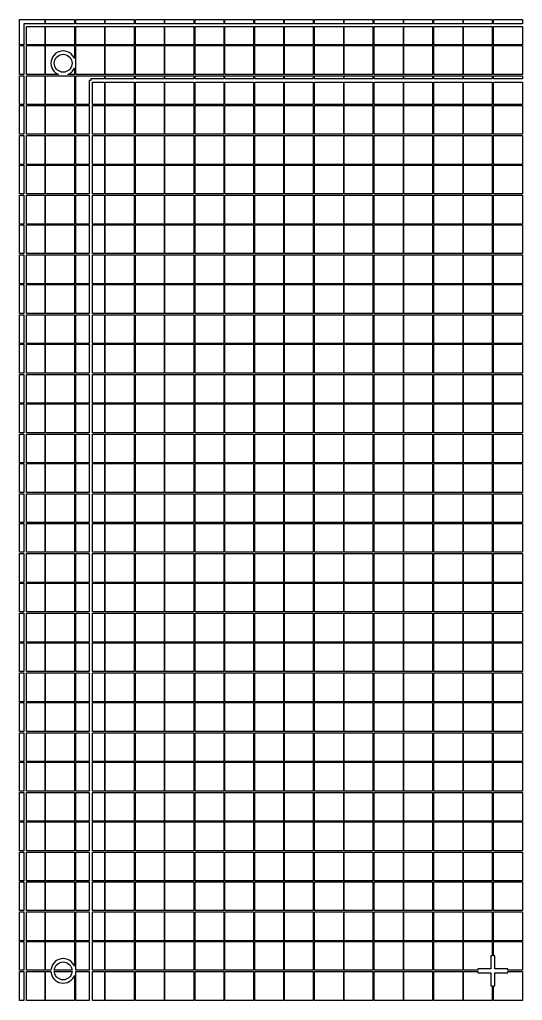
# Model space of a CAD drawing. Extents: x -105 to 170, y -332 to 185.
# Drawn here: x 0.7 to 84.9, y -164.9 to -0.7 of the extents above; entities that cross this region are included whole.
import ezdxf

# ---------------------------------------------------------------- set-up
doc = ezdxf.new("R2010")
doc.units = 0
doc.layers.get('0').update_dxf_attribs({"linetype": 'CONTINUOUS'})

msp = doc.modelspace()

# ---------------------------------------------------------------- linework, layer by layer
for points in [[(0.7, -0.7), (4.94, -0.7), (4.94, -1.39387), (1.39766, -1.39387), (1.39766, -4.94), (0.7, -4.94)], [(5.06, -1.39387), (5.06, -0.7), (9.89, -0.7), (9.89, -1.39387)], [(10.11, -1.39387), (10.11, -0.7), (14.94, -0.7), (14.94, -1.39387)], [(15.06, -1.39387), (15.06, -0.7), (19.89, -0.7), (19.89, -1.39387)], [(20.11, -1.39387), (20.11, -0.7), (24.94, -0.7), (24.94, -1.39387)], [(25.06, -1.39387), (25.06, -0.7), (29.89, -0.7), (29.89, -1.39387)], [(30.11, -1.39387), (30.11, -0.7), (34.94, -0.7), (34.94, -1.39387)], [(35.06, -1.39387), (35.06, -0.7), (39.89, -0.7), (39.89, -1.39387)], [(40.11, -1.39387), (40.11, -0.7), (44.94, -0.7), (44.94, -1.39387)], [(45.06, -1.39387), (45.06, -0.7), (49.89, -0.7), (49.89, -1.39387)], [(50.11, -1.39387), (50.11, -0.7), (54.94, -0.7), (54.94, -1.39387)], [(55.06, -1.39387), (55.06, -0.7), (59.89, -0.7), (59.89, -1.39387)], [(60.11, -1.39387), (60.11, -0.7), (64.94, -0.7), (64.94, -1.39387)], [(65.06, -1.39387), (65.06, -0.7), (69.89, -0.7), (69.89, -1.39387)], [(70.11, -1.39387), (70.11, -0.7), (74.94, -0.7), (74.94, -1.39387)], [(75.06, -1.39387), (75.06, -0.7), (79.89, -0.7), (79.89, -1.39387)], [(80.11, -1.39387), (80.11, -0.7), (84.94, -0.7), (84.94, -1.39387)], [(1.84766, -1.84387), (4.94, -1.84387), (4.94, -4.94), (1.84766, -4.94)], [(5.06, -1.84387), (9.89, -1.84387), (9.89, -4.94), (5.06, -4.94)], [(10.11, -1.84387), (14.94, -1.84387), (14.94, -4.94), (10.11, -4.94)], [(15.06, -1.84387), (19.89, -1.84387), (19.89, -4.94), (15.06, -4.94)], [(20.11, -1.84387), (24.94, -1.84387), (24.94, -4.94), (20.11, -4.94)], [(25.06, -1.84387), (29.89, -1.84387), (29.89, -4.94), (25.06, -4.94)], [(30.11, -1.84387), (34.94, -1.84387), (34.94, -4.94), (30.11, -4.94)], [(35.06, -1.84387), (39.89, -1.84387), (39.89, -4.94), (35.06, -4.94)], [(40.11, -1.84387), (44.94, -1.84387), (44.94, -4.94), (40.11, -4.94)], [(45.06, -1.84387), (49.89, -1.84387), (49.89, -4.94), (45.06, -4.94)], [(50.11, -1.84387), (54.94, -1.84387), (54.94, -4.94), (50.11, -4.94)], [(55.06, -1.84387), (59.89, -1.84387), (59.89, -4.94), (55.06, -4.94)], [(60.11, -1.84387), (64.94, -1.84387), (64.94, -4.94), (60.11, -4.94)], [(65.06, -1.84387), (69.89, -1.84387), (69.89, -4.94), (65.06, -4.94)], [(70.11, -1.84387), (74.94, -1.84387), (74.94, -4.94), (70.11, -4.94)], [(75.06, -1.84387), (79.89, -1.84387), (79.89, -4.94), (75.06, -4.94)], [(80.11, -1.84387), (84.94, -1.84387), (84.94, -4.94), (80.11, -4.94)], [(0.7, -5.06), (1.39766, -5.06), (1.39766, -9.89), (0.7, -9.89)], [(1.84766, -5.06), (4.94, -5.06), (4.94, -9.89), (1.84766, -9.89)], [(5.06, -5.06), (9.89, -5.06), (9.89, -7.22086), (9.77535, -6.975), (9.57039, -6.68229), (9.31771, -6.42961), (9.025, -6.22465), (8.70114, -6.07363), (8.35598, -5.98114), (8, -5.95), (7.64402, -5.98114), (7.29886, -6.07363), (6.975, -6.22465), (6.68229, -6.42961), (6.42961, -6.68229), (6.22465, -6.975), (6.07363, -7.29886), (5.98114, -7.64402), (5.95, -8), (5.98114, -8.35598), (6.07363, -8.70114), (6.22465, -9.025), (6.42961, -9.31771), (6.68229, -9.57039), (6.975, -9.77535), (7.22086, -9.89), (5.06, -9.89)], [(7.73953, -9.47721), (7.48697, -9.40954), (7.25, -9.29904), (7.03582, -9.14907), (6.85093, -8.96418), (6.70096, -8.75), (6.59046, -8.51303), (6.52279, -8.26047), (6.5, -8), (6.52279, -7.73953), (6.59046, -7.48697), (6.70096, -7.25), (6.85093, -7.03582), (7.03582, -6.85093), (7.25, -6.70096), (7.48697, -6.59046), (7.73953, -6.52279), (8, -6.5), (8.26047, -6.52279), (8.51303, -6.59046), (8.75, -6.70096), (8.96418, -6.85093), (9.14907, -7.03582), (9.29904, -7.25), (9.40954, -7.48697), (9.47721, -7.73953), (9.5, -8), (9.47721, -8.26047), (9.40954, -8.51303), (9.29904, -8.75), (9.14907, -8.96418), (8.96418, -9.14907), (8.75, -9.29904), (8.51303, -9.40954), (8.26047, -9.47721), (8, -9.5)], [(10.11, -5.06), (14.94, -5.06), (14.94, -9.89), (10.11, -9.89)], [(15.06, -5.06), (19.89, -5.06), (19.89, -9.89), (15.06, -9.89)], [(20.11, -5.06), (24.94, -5.06), (24.94, -9.89), (20.11, -9.89)], [(25.06, -5.06), (29.89, -5.06), (29.89, -9.89), (25.06, -9.89)], [(30.11, -5.06), (34.94, -5.06), (34.94, -9.89), (30.11, -9.89)], [(35.06, -5.06), (39.89, -5.06), (39.89, -9.89), (35.06, -9.89)], [(40.11, -5.06), (44.94, -5.06), (44.94, -9.89), (40.11, -9.89)], [(45.06, -5.06), (49.89, -5.06), (49.89, -9.89), (45.06, -9.89)], [(50.11, -5.06), (54.94, -5.06), (54.94, -9.89), (50.11, -9.89)], [(55.06, -5.06), (59.89, -5.06), (59.89, -9.89), (55.06, -9.89)], [(60.11, -5.06), (64.94, -5.06), (64.94, -9.89), (60.11, -9.89)], [(65.06, -5.06), (69.89, -5.06), (69.89, -9.89), (65.06, -9.89)], [(70.11, -5.06), (74.94, -5.06), (74.94, -9.89), (70.11, -9.89)], [(75.06, -5.06), (79.89, -5.06), (79.89, -9.89), (75.06, -9.89)], [(80.11, -5.06), (84.94, -5.06), (84.94, -9.89), (80.11, -9.89)], [(9.025, -9.77535), (9.31771, -9.57039), (9.57039, -9.31771), (9.77535, -9.025), (9.89, -8.77914), (9.89, -9.89), (8.77914, -9.89)], [(0.7, -10.11), (1.39766, -10.11), (1.39766, -14.94), (0.7, -14.94)], [(1.84766, -10.11), (4.94, -10.11), (4.94, -14.94), (1.84766, -14.94)], [(5.06, -10.11), (9.89, -10.11), (9.89, -14.94), (5.06, -14.94)], [(10.11, -10.11), (14.94, -10.11), (14.94, -10.62), (12.65, -10.62), (12.65, -10.895), (12.375, -10.895), (12.375, -14.94), (10.11, -14.94)], [(12.925, -11.17), (14.94, -11.17), (14.94, -14.94), (12.925, -14.94)], [(15.06, -10.62), (15.06, -10.11), (19.89, -10.11), (19.89, -10.62)], [(15.06, -11.17), (19.89, -11.17), (19.89, -14.94), (15.06, -14.94)], [(20.11, -10.62), (20.11, -10.11), (24.94, -10.11), (24.94, -10.62)], [(20.11, -11.17), (24.94, -11.17), (24.94, -14.94), (20.11, -14.94)], [(25.06, -10.62), (25.06, -10.11), (29.89, -10.11), (29.89, -10.62)], [(25.06, -11.17), (29.89, -11.17), (29.89, -14.94), (25.06, -14.94)], [(30.11, -10.62), (30.11, -10.11), (34.94, -10.11), (34.94, -10.62)], [(30.11, -11.17), (34.94, -11.17), (34.94, -14.94), (30.11, -14.94)], [(35.06, -10.62), (35.06, -10.11), (39.89, -10.11), (39.89, -10.62)], [(35.06, -11.17), (39.89, -11.17), (39.89, -14.94), (35.06, -14.94)], [(40.11, -10.62), (40.11, -10.11), (44.94, -10.11), (44.94, -10.62)], [(40.11, -11.17), (44.94, -11.17), (44.94, -14.94), (40.11, -14.94)], [(45.06, -10.62), (45.06, -10.11), (49.89, -10.11), (49.89, -10.62)], [(45.06, -11.17), (49.89, -11.17), (49.89, -14.94), (45.06, -14.94)], [(50.11, -10.62), (50.11, -10.11), (54.94, -10.11), (54.94, -10.62)], [(50.11, -11.17), (54.94, -11.17), (54.94, -14.94), (50.11, -14.94)], [(55.06, -10.62), (55.06, -10.11), (59.89, -10.11), (59.89, -10.62)], [(55.06, -11.17), (59.89, -11.17), (59.89, -14.94), (55.06, -14.94)], [(60.11, -10.62), (60.11, -10.11), (64.94, -10.11), (64.94, -10.62)], [(60.11, -11.17), (64.94, -11.17), (64.94, -14.94), (60.11, -14.94)], [(65.06, -10.62), (65.06, -10.11), (69.89, -10.11), (69.89, -10.62)], [(65.06, -11.17), (69.89, -11.17), (69.89, -14.94), (65.06, -14.94)], [(70.11, -10.62), (70.11, -10.11), (74.94, -10.11), (74.94, -10.62)], [(70.11, -11.17), (74.94, -11.17), (74.94, -14.94), (70.11, -14.94)], [(75.06, -10.62), (75.06, -10.11), (79.89, -10.11), (79.89, -10.62)], [(75.06, -11.17), (79.89, -11.17), (79.89, -14.94), (75.06, -14.94)], [(80.11, -10.62), (80.11, -10.11), (84.94, -10.11), (84.94, -10.62)], [(80.11, -11.17), (84.94, -11.17), (84.94, -14.94), (80.11, -14.94)], [(0.7, -15.06), (1.39766, -15.06), (1.39766, -19.89), (0.7, -19.89)], [(1.84766, -15.06), (4.94, -15.06), (4.94, -19.89), (1.84766, -19.89)], [(5.06, -15.06), (9.89, -15.06), (9.89, -19.89), (5.06, -19.89)], [(10.11, -15.06), (12.375, -15.06), (12.375, -19.89), (10.11, -19.89)], [(12.925, -15.06), (14.94, -15.06), (14.94, -19.89), (12.925, -19.89)], [(15.06, -15.06), (19.89, -15.06), (19.89, -19.89), (15.06, -19.89)], [(20.11, -15.06), (24.94, -15.06), (24.94, -19.89), (20.11, -19.89)], [(25.06, -15.06), (29.89, -15.06), (29.89, -19.89), (25.06, -19.89)], [(30.11, -15.06), (34.94, -15.06), (34.94, -19.89), (30.11, -19.89)], [(35.06, -15.06), (39.89, -15.06), (39.89, -19.89), (35.06, -19.89)], [(40.11, -15.06), (44.94, -15.06), (44.94, -19.89), (40.11, -19.89)], [(45.06, -15.06), (49.89, -15.06), (49.89, -19.89), (45.06, -19.89)], [(50.11, -15.06), (54.94, -15.06), (54.94, -19.89), (50.11, -19.89)], [(55.06, -15.06), (59.89, -15.06), (59.89, -19.89), (55.06, -19.89)], [(60.11, -15.06), (64.94, -15.06), (64.94, -19.89), (60.11, -19.89)], [(65.06, -15.06), (69.89, -15.06), (69.89, -19.89), (65.06, -19.89)], [(70.11, -15.06), (74.94, -15.06), (74.94, -19.89), (70.11, -19.89)], [(75.06, -15.06), (79.89, -15.06), (79.89, -19.89), (75.06, -19.89)], [(80.11, -15.06), (84.94, -15.06), (84.94, -19.89), (80.11, -19.89)], [(0.7, -20.11), (1.39766, -20.11), (1.39766, -24.94), (0.7, -24.94)], [(1.84766, -20.11), (4.94, -20.11), (4.94, -24.94), (1.84766, -24.94)], [(5.06, -20.11), (9.89, -20.11), (9.89, -24.94), (5.06, -24.94)], [(10.11, -20.11), (12.375, -20.11), (12.375, -24.94), (10.11, -24.94)], [(12.925, -20.11), (14.94, -20.11), (14.94, -24.94), (12.925, -24.94)], [(15.06, -20.11), (19.89, -20.11), (19.89, -24.94), (15.06, -24.94)], [(20.11, -20.11), (24.94, -20.11), (24.94, -24.94), (20.11, -24.94)], [(25.06, -20.11), (29.89, -20.11), (29.89, -24.94), (25.06, -24.94)], [(30.11, -20.11), (34.94, -20.11), (34.94, -24.94), (30.11, -24.94)], [(35.06, -20.11), (39.89, -20.11), (39.89, -24.94), (35.06, -24.94)], [(40.11, -20.11), (44.94, -20.11), (44.94, -24.94), (40.11, -24.94)], [(45.06, -20.11), (49.89, -20.11), (49.89, -24.94), (45.06, -24.94)], [(50.11, -20.11), (54.94, -20.11), (54.94, -24.94), (50.11, -24.94)], [(55.06, -20.11), (59.89, -20.11), (59.89, -24.94), (55.06, -24.94)], [(60.11, -20.11), (64.94, -20.11), (64.94, -24.94), (60.11, -24.94)], [(65.06, -20.11), (69.89, -20.11), (69.89, -24.94), (65.06, -24.94)], [(70.11, -20.11), (74.94, -20.11), (74.94, -24.94), (70.11, -24.94)], [(75.06, -20.11), (79.89, -20.11), (79.89, -24.94), (75.06, -24.94)], [(80.11, -20.11), (84.94, -20.11), (84.94, -24.94), (80.11, -24.94)], [(0.7, -25.06), (1.39766, -25.06), (1.39766, -29.89), (0.7, -29.89)], [(1.84766, -25.06), (4.94, -25.06), (4.94, -29.89), (1.84766, -29.89)], [(5.06, -25.06), (9.89, -25.06), (9.89, -29.89), (5.06, -29.89)], [(10.11, -25.06), (12.375, -25.06), (12.375, -29.89), (10.11, -29.89)], [(12.925, -25.06), (14.94, -25.06), (14.94, -29.89), (12.925, -29.89)], [(15.06, -25.06), (19.89, -25.06), (19.89, -29.89), (15.06, -29.89)], [(20.11, -25.06), (24.94, -25.06), (24.94, -29.89), (20.11, -29.89)], [(25.06, -25.06), (29.89, -25.06), (29.89, -29.89), (25.06, -29.89)], [(30.11, -25.06), (34.94, -25.06), (34.94, -29.89), (30.11, -29.89)], [(35.06, -25.06), (39.89, -25.06), (39.89, -29.89), (35.06, -29.89)], [(40.11, -25.06), (44.94, -25.06), (44.94, -29.89), (40.11, -29.89)], [(45.06, -25.06), (49.89, -25.06), (49.89, -29.89), (45.06, -29.89)], [(50.11, -25.06), (54.94, -25.06), (54.94, -29.89), (50.11, -29.89)], [(55.06, -25.06), (59.89, -25.06), (59.89, -29.89), (55.06, -29.89)], [(60.11, -25.06), (64.94, -25.06), (64.94, -29.89), (60.11, -29.89)], [(65.06, -25.06), (69.89, -25.06), (69.89, -29.89), (65.06, -29.89)], [(70.11, -25.06), (74.94, -25.06), (74.94, -29.89), (70.11, -29.89)], [(75.06, -25.06), (79.89, -25.06), (79.89, -29.89), (75.06, -29.89)], [(80.11, -25.06), (84.94, -25.06), (84.94, -29.89), (80.11, -29.89)], [(0.7, -30.11), (1.39766, -30.11), (1.39766, -34.94), (0.7, -34.94)], [(1.84766, -30.11), (4.94, -30.11), (4.94, -34.94), (1.84766, -34.94)], [(5.06, -30.11), (9.89, -30.11), (9.89, -34.94), (5.06, -34.94)], [(10.11, -30.11), (12.375, -30.11), (12.375, -34.94), (10.11, -34.94)], [(12.925, -30.11), (14.94, -30.11), (14.94, -34.94), (12.925, -34.94)], [(15.06, -30.11), (19.89, -30.11), (19.89, -34.94), (15.06, -34.94)], [(20.11, -30.11), (24.94, -30.11), (24.94, -34.94), (20.11, -34.94)], [(25.06, -30.11), (29.89, -30.11), (29.89, -34.94), (25.06, -34.94)], [(30.11, -30.11), (34.94, -30.11), (34.94, -34.94), (30.11, -34.94)], [(35.06, -30.11), (39.89, -30.11), (39.89, -34.94), (35.06, -34.94)], [(40.11, -30.11), (44.94, -30.11), (44.94, -34.94), (40.11, -34.94)], [(45.06, -30.11), (49.89, -30.11), (49.89, -34.94), (45.06, -34.94)], [(50.11, -30.11), (54.94, -30.11), (54.94, -34.94), (50.11, -34.94)], [(55.06, -30.11), (59.89, -30.11), (59.89, -34.94), (55.06, -34.94)], [(60.11, -30.11), (64.94, -30.11), (64.94, -34.94), (60.11, -34.94)], [(65.06, -30.11), (69.89, -30.11), (69.89, -34.94), (65.06, -34.94)], [(70.11, -30.11), (74.94, -30.11), (74.94, -34.94), (70.11, -34.94)], [(75.06, -30.11), (79.89, -30.11), (79.89, -34.94), (75.06, -34.94)], [(80.11, -30.11), (84.94, -30.11), (84.94, -34.94), (80.11, -34.94)], [(0.7, -35.06), (1.39766, -35.06), (1.39766, -39.89), (0.7, -39.89)], [(1.84766, -35.06), (4.94, -35.06), (4.94, -39.89), (1.84766, -39.89)], [(5.06, -35.06), (9.89, -35.06), (9.89, -39.89), (5.06, -39.89)], [(10.11, -35.06), (12.375, -35.06), (12.375, -39.89), (10.11, -39.89)], [(12.925, -35.06), (14.94, -35.06), (14.94, -39.89), (12.925, -39.89)], [(15.06, -35.06), (19.89, -35.06), (19.89, -39.89), (15.06, -39.89)], [(20.11, -35.06), (24.94, -35.06), (24.94, -39.89), (20.11, -39.89)], [(25.06, -35.06), (29.89, -35.06), (29.89, -39.89), (25.06, -39.89)], [(30.11, -35.06), (34.94, -35.06), (34.94, -39.89), (30.11, -39.89)], [(35.06, -35.06), (39.89, -35.06), (39.89, -39.89), (35.06, -39.89)], [(40.11, -35.06), (44.94, -35.06), (44.94, -39.89), (40.11, -39.89)], [(45.06, -35.06), (49.89, -35.06), (49.89, -39.89), (45.06, -39.89)], [(50.11, -35.06), (54.94, -35.06), (54.94, -39.89), (50.11, -39.89)], [(55.06, -35.06), (59.89, -35.06), (59.89, -39.89), (55.06, -39.89)], [(60.11, -35.06), (64.94, -35.06), (64.94, -39.89), (60.11, -39.89)], [(65.06, -35.06), (69.89, -35.06), (69.89, -39.89), (65.06, -39.89)], [(70.11, -35.06), (74.94, -35.06), (74.94, -39.89), (70.11, -39.89)], [(75.06, -35.06), (79.89, -35.06), (79.89, -39.89), (75.06, -39.89)], [(80.11, -35.06), (84.94, -35.06), (84.94, -39.89), (80.11, -39.89)], [(0.7, -40.11), (1.39766, -40.11), (1.39766, -44.94), (0.7, -44.94)], [(1.84766, -40.11), (4.94, -40.11), (4.94, -44.94), (1.84766, -44.94)], [(5.06, -40.11), (9.89, -40.11), (9.89, -44.94), (5.06, -44.94)], [(10.11, -40.11), (12.375, -40.11), (12.375, -44.94), (10.11, -44.94)], [(12.925, -40.11), (14.94, -40.11), (14.94, -44.94), (12.925, -44.94)], [(15.06, -40.11), (19.89, -40.11), (19.89, -44.94), (15.06, -44.94)], [(20.11, -40.11), (24.94, -40.11), (24.94, -44.94), (20.11, -44.94)], [(25.06, -40.11), (29.89, -40.11), (29.89, -44.94), (25.06, -44.94)], [(30.11, -40.11), (34.94, -40.11), (34.94, -44.94), (30.11, -44.94)], [(35.06, -40.11), (39.89, -40.11), (39.89, -44.94), (35.06, -44.94)], [(40.11, -40.11), (44.94, -40.11), (44.94, -44.94), (40.11, -44.94)], [(45.06, -40.11), (49.89, -40.11), (49.89, -44.94), (45.06, -44.94)], [(50.11, -40.11), (54.94, -40.11), (54.94, -44.94), (50.11, -44.94)], [(55.06, -40.11), (59.89, -40.11), (59.89, -44.94), (55.06, -44.94)], [(60.11, -40.11), (64.94, -40.11), (64.94, -44.94), (60.11, -44.94)], [(65.06, -40.11), (69.89, -40.11), (69.89, -44.94), (65.06, -44.94)], [(70.11, -40.11), (74.94, -40.11), (74.94, -44.94), (70.11, -44.94)], [(75.06, -40.11), (79.89, -40.11), (79.89, -44.94), (75.06, -44.94)], [(80.11, -40.11), (84.94, -40.11), (84.94, -44.94), (80.11, -44.94)], [(0.7, -45.06), (1.39766, -45.06), (1.39766, -49.89), (0.7, -49.89)], [(1.84766, -45.06), (4.94, -45.06), (4.94, -49.89), (1.84766, -49.89)], [(5.06, -45.06), (9.89, -45.06), (9.89, -49.89), (5.06, -49.89)], [(10.11, -45.06), (12.375, -45.06), (12.375, -49.89), (10.11, -49.89)], [(12.925, -45.06), (14.94, -45.06), (14.94, -49.89), (12.925, -49.89)], [(15.06, -45.06), (19.89, -45.06), (19.89, -49.89), (15.06, -49.89)], [(20.11, -45.06), (24.94, -45.06), (24.94, -49.89), (20.11, -49.89)], [(25.06, -45.06), (29.89, -45.06), (29.89, -49.89), (25.06, -49.89)], [(30.11, -45.06), (34.94, -45.06), (34.94, -49.89), (30.11, -49.89)], [(35.06, -45.06), (39.89, -45.06), (39.89, -49.89), (35.06, -49.89)], [(40.11, -45.06), (44.94, -45.06), (44.94, -49.89), (40.11, -49.89)], [(45.06, -45.06), (49.89, -45.06), (49.89, -49.89), (45.06, -49.89)], [(50.11, -45.06), (54.94, -45.06), (54.94, -49.89), (50.11, -49.89)], [(55.06, -45.06), (59.89, -45.06), (59.89, -49.89), (55.06, -49.89)], [(60.11, -45.06), (64.94, -45.06), (64.94, -49.89), (60.11, -49.89)], [(65.06, -45.06), (69.89, -45.06), (69.89, -49.89), (65.06, -49.89)], [(70.11, -45.06), (74.94, -45.06), (74.94, -49.89), (70.11, -49.89)], [(75.06, -45.06), (79.89, -45.06), (79.89, -49.89), (75.06, -49.89)], [(80.11, -45.06), (84.94, -45.06), (84.94, -49.89), (80.11, -49.89)], [(0.7, -50.11), (1.39766, -50.11), (1.39766, -54.94), (0.7, -54.94)], [(1.84766, -50.11), (4.94, -50.11), (4.94, -54.94), (1.84766, -54.94)], [(5.06, -50.11), (9.89, -50.11), (9.89, -54.94), (5.06, -54.94)], [(10.11, -50.11), (12.375, -50.11), (12.375, -54.94), (10.11, -54.94)], [(12.925, -50.11), (14.94, -50.11), (14.94, -54.94), (12.925, -54.94)], [(15.06, -50.11), (19.89, -50.11), (19.89, -54.94), (15.06, -54.94)], [(20.11, -50.11), (24.94, -50.11), (24.94, -54.94), (20.11, -54.94)], [(25.06, -50.11), (29.89, -50.11), (29.89, -54.94), (25.06, -54.94)], [(30.11, -50.11), (34.94, -50.11), (34.94, -54.94), (30.11, -54.94)], [(35.06, -50.11), (39.89, -50.11), (39.89, -54.94), (35.06, -54.94)], [(40.11, -50.11), (44.94, -50.11), (44.94, -54.94), (40.11, -54.94)], [(45.06, -50.11), (49.89, -50.11), (49.89, -54.94), (45.06, -54.94)], [(50.11, -50.11), (54.94, -50.11), (54.94, -54.94), (50.11, -54.94)], [(55.06, -50.11), (59.89, -50.11), (59.89, -54.94), (55.06, -54.94)], [(60.11, -50.11), (64.94, -50.11), (64.94, -54.94), (60.11, -54.94)], [(65.06, -50.11), (69.89, -50.11), (69.89, -54.94), (65.06, -54.94)], [(70.11, -50.11), (74.94, -50.11), (74.94, -54.94), (70.11, -54.94)], [(75.06, -50.11), (79.89, -50.11), (79.89, -54.94), (75.06, -54.94)], [(80.11, -50.11), (84.94, -50.11), (84.94, -54.94), (80.11, -54.94)], [(0.7, -55.06), (1.39766, -55.06), (1.39766, -59.89), (0.7, -59.89)], [(1.84766, -55.06), (4.94, -55.06), (4.94, -59.89), (1.84766, -59.89)], [(5.06, -55.06), (9.89, -55.06), (9.89, -59.89), (5.06, -59.89)], [(10.11, -55.06), (12.375, -55.06), (12.375, -59.89), (10.11, -59.89)], [(12.925, -55.06), (14.94, -55.06), (14.94, -59.89), (12.925, -59.89)], [(15.06, -55.06), (19.89, -55.06), (19.89, -59.89), (15.06, -59.89)], [(20.11, -55.06), (24.94, -55.06), (24.94, -59.89), (20.11, -59.89)], [(25.06, -55.06), (29.89, -55.06), (29.89, -59.89), (25.06, -59.89)], [(30.11, -55.06), (34.94, -55.06), (34.94, -59.89), (30.11, -59.89)], [(35.06, -55.06), (39.89, -55.06), (39.89, -59.89), (35.06, -59.89)], [(40.11, -55.06), (44.94, -55.06), (44.94, -59.89), (40.11, -59.89)], [(45.06, -55.06), (49.89, -55.06), (49.89, -59.89), (45.06, -59.89)], [(50.11, -55.06), (54.94, -55.06), (54.94, -59.89), (50.11, -59.89)], [(55.06, -55.06), (59.89, -55.06), (59.89, -59.89), (55.06, -59.89)], [(60.11, -55.06), (64.94, -55.06), (64.94, -59.89), (60.11, -59.89)], [(65.06, -55.06), (69.89, -55.06), (69.89, -59.89), (65.06, -59.89)], [(70.11, -55.06), (74.94, -55.06), (74.94, -59.89), (70.11, -59.89)], [(75.06, -55.06), (79.89, -55.06), (79.89, -59.89), (75.06, -59.89)], [(80.11, -55.06), (84.94, -55.06), (84.94, -59.89), (80.11, -59.89)], [(0.7, -60.11), (1.39766, -60.11), (1.39766, -64.94), (0.7, -64.94)], [(1.84766, -60.11), (4.94, -60.11), (4.94, -64.94), (1.84766, -64.94)], [(5.06, -60.11), (9.89, -60.11), (9.89, -64.94), (5.06, -64.94)], [(10.11, -60.11), (12.375, -60.11), (12.375, -64.94), (10.11, -64.94)], [(12.925, -60.11), (14.94, -60.11), (14.94, -64.94), (12.925, -64.94)], [(15.06, -60.11), (19.89, -60.11), (19.89, -64.94), (15.06, -64.94)], [(20.11, -60.11), (24.94, -60.11), (24.94, -64.94), (20.11, -64.94)], [(25.06, -60.11), (29.89, -60.11), (29.89, -64.94), (25.06, -64.94)], [(30.11, -60.11), (34.94, -60.11), (34.94, -64.94), (30.11, -64.94)], [(35.06, -60.11), (39.89, -60.11), (39.89, -64.94), (35.06, -64.94)], [(40.11, -60.11), (44.94, -60.11), (44.94, -64.94), (40.11, -64.94)], [(45.06, -60.11), (49.89, -60.11), (49.89, -64.94), (45.06, -64.94)], [(50.11, -60.11), (54.94, -60.11), (54.94, -64.94), (50.11, -64.94)], [(55.06, -60.11), (59.89, -60.11), (59.89, -64.94), (55.06, -64.94)], [(60.11, -60.11), (64.94, -60.11), (64.94, -64.94), (60.11, -64.94)], [(65.06, -60.11), (69.89, -60.11), (69.89, -64.94), (65.06, -64.94)], [(70.11, -60.11), (74.94, -60.11), (74.94, -64.94), (70.11, -64.94)], [(75.06, -60.11), (79.89, -60.11), (79.89, -64.94), (75.06, -64.94)], [(80.11, -60.11), (84.94, -60.11), (84.94, -64.94), (80.11, -64.94)], [(0.7, -65.06), (1.39766, -65.06), (1.39766, -69.89), (0.7, -69.89)], [(1.84766, -65.06), (4.94, -65.06), (4.94, -69.89), (1.84766, -69.89)], [(5.06, -65.06), (9.89, -65.06), (9.89, -69.89), (5.06, -69.89)], [(10.11, -65.06), (12.375, -65.06), (12.375, -69.89), (10.11, -69.89)], [(12.925, -65.06), (14.94, -65.06), (14.94, -69.89), (12.925, -69.89)], [(15.06, -65.06), (19.89, -65.06), (19.89, -69.89), (15.06, -69.89)], [(20.11, -65.06), (24.94, -65.06), (24.94, -69.89), (20.11, -69.89)], [(25.06, -65.06), (29.89, -65.06), (29.89, -69.89), (25.06, -69.89)], [(30.11, -65.06), (34.94, -65.06), (34.94, -69.89), (30.11, -69.89)], [(35.06, -65.06), (39.89, -65.06), (39.89, -69.89), (35.06, -69.89)], [(40.11, -65.06), (44.94, -65.06), (44.94, -69.89), (40.11, -69.89)], [(45.06, -65.06), (49.89, -65.06), (49.89, -69.89), (45.06, -69.89)], [(50.11, -65.06), (54.94, -65.06), (54.94, -69.89), (50.11, -69.89)], [(55.06, -65.06), (59.89, -65.06), (59.89, -69.89), (55.06, -69.89)], [(60.11, -65.06), (64.94, -65.06), (64.94, -69.89), (60.11, -69.89)], [(65.06, -65.06), (69.89, -65.06), (69.89, -69.89), (65.06, -69.89)], [(70.11, -65.06), (74.94, -65.06), (74.94, -69.89), (70.11, -69.89)], [(75.06, -65.06), (79.89, -65.06), (79.89, -69.89), (75.06, -69.89)], [(80.11, -65.06), (84.94, -65.06), (84.94, -69.89), (80.11, -69.89)], [(0.7, -70.11), (1.39766, -70.11), (1.39766, -74.94), (0.7, -74.94)], [(1.84766, -70.11), (4.94, -70.11), (4.94, -74.94), (1.84766, -74.94)], [(5.06, -70.11), (9.89, -70.11), (9.89, -74.94), (5.06, -74.94)], [(10.11, -70.11), (12.375, -70.11), (12.375, -74.94), (10.11, -74.94)], [(12.925, -70.11), (14.94, -70.11), (14.94, -74.94), (12.925, -74.94)], [(15.06, -70.11), (19.89, -70.11), (19.89, -74.94), (15.06, -74.94)], [(20.11, -70.11), (24.94, -70.11), (24.94, -74.94), (20.11, -74.94)], [(25.06, -70.11), (29.89, -70.11), (29.89, -74.94), (25.06, -74.94)], [(30.11, -70.11), (34.94, -70.11), (34.94, -74.94), (30.11, -74.94)], [(35.06, -70.11), (39.89, -70.11), (39.89, -74.94), (35.06, -74.94)], [(40.11, -70.11), (44.94, -70.11), (44.94, -74.94), (40.11, -74.94)], [(45.06, -70.11), (49.89, -70.11), (49.89, -74.94), (45.06, -74.94)], [(50.11, -70.11), (54.94, -70.11), (54.94, -74.94), (50.11, -74.94)], [(55.06, -70.11), (59.89, -70.11), (59.89, -74.94), (55.06, -74.94)], [(60.11, -70.11), (64.94, -70.11), (64.94, -74.94), (60.11, -74.94)], [(65.06, -70.11), (69.89, -70.11), (69.89, -74.94), (65.06, -74.94)], [(70.11, -70.11), (74.94, -70.11), (74.94, -74.94), (70.11, -74.94)], [(75.06, -70.11), (79.89, -70.11), (79.89, -74.94), (75.06, -74.94)], [(80.11, -70.11), (84.94, -70.11), (84.94, -74.94), (80.11, -74.94)], [(0.7, -75.06), (1.39766, -75.06), (1.39766, -79.89), (0.7, -79.89)], [(1.84766, -75.06), (4.94, -75.06), (4.94, -79.89), (1.84766, -79.89)], [(5.06, -75.06), (9.89, -75.06), (9.89, -79.89), (5.06, -79.89)], [(10.11, -75.06), (12.375, -75.06), (12.375, -79.89), (10.11, -79.89)], [(12.925, -75.06), (14.94, -75.06), (14.94, -79.89), (12.925, -79.89)], [(15.06, -75.06), (19.89, -75.06), (19.89, -79.89), (15.06, -79.89)], [(20.11, -75.06), (24.94, -75.06), (24.94, -79.89), (20.11, -79.89)], [(25.06, -75.06), (29.89, -75.06), (29.89, -79.89), (25.06, -79.89)], [(30.11, -75.06), (34.94, -75.06), (34.94, -79.89), (30.11, -79.89)], [(35.06, -75.06), (39.89, -75.06), (39.89, -79.89), (35.06, -79.89)], [(40.11, -75.06), (44.94, -75.06), (44.94, -79.89), (40.11, -79.89)], [(45.06, -75.06), (49.89, -75.06), (49.89, -79.89), (45.06, -79.89)], [(50.11, -75.06), (54.94, -75.06), (54.94, -79.89), (50.11, -79.89)], [(55.06, -75.06), (59.89, -75.06), (59.89, -79.89), (55.06, -79.89)], [(60.11, -75.06), (64.94, -75.06), (64.94, -79.89), (60.11, -79.89)], [(65.06, -75.06), (69.89, -75.06), (69.89, -79.89), (65.06, -79.89)], [(70.11, -75.06), (74.94, -75.06), (74.94, -79.89), (70.11, -79.89)], [(75.06, -75.06), (79.89, -75.06), (79.89, -79.89), (75.06, -79.89)], [(80.11, -75.06), (84.94, -75.06), (84.94, -79.89), (80.11, -79.89)], [(0.7, -80.11), (1.39766, -80.11), (1.39766, -84.94), (0.7, -84.94)], [(1.84766, -80.11), (4.94, -80.11), (4.94, -84.94), (1.84766, -84.94)], [(5.06, -80.11), (9.89, -80.11), (9.89, -84.94), (5.06, -84.94)], [(10.11, -80.11), (12.375, -80.11), (12.375, -84.94), (10.11, -84.94)], [(12.925, -80.11), (14.94, -80.11), (14.94, -84.94), (12.925, -84.94)], [(15.06, -80.11), (19.89, -80.11), (19.89, -84.94), (15.06, -84.94)], [(20.11, -80.11), (24.94, -80.11), (24.94, -84.94), (20.11, -84.94)], [(25.06, -80.11), (29.89, -80.11), (29.89, -84.94), (25.06, -84.94)], [(30.11, -80.11), (34.94, -80.11), (34.94, -84.94), (30.11, -84.94)], [(35.06, -80.11), (39.89, -80.11), (39.89, -84.94), (35.06, -84.94)], [(40.11, -80.11), (44.94, -80.11), (44.94, -84.94), (40.11, -84.94)], [(45.06, -80.11), (49.89, -80.11), (49.89, -84.94), (45.06, -84.94)], [(50.11, -80.11), (54.94, -80.11), (54.94, -84.94), (50.11, -84.94)], [(55.06, -80.11), (59.89, -80.11), (59.89, -84.94), (55.06, -84.94)], [(60.11, -80.11), (64.94, -80.11), (64.94, -84.94), (60.11, -84.94)], [(65.06, -80.11), (69.89, -80.11), (69.89, -84.94), (65.06, -84.94)], [(70.11, -80.11), (74.94, -80.11), (74.94, -84.94), (70.11, -84.94)], [(75.06, -80.11), (79.89, -80.11), (79.89, -84.94), (75.06, -84.94)], [(80.11, -80.11), (84.94, -80.11), (84.94, -84.94), (80.11, -84.94)], [(0.7, -85.06), (1.39766, -85.06), (1.39766, -89.89), (0.7, -89.89)], [(1.84766, -85.06), (4.94, -85.06), (4.94, -89.89), (1.84766, -89.89)], [(5.06, -85.06), (9.89, -85.06), (9.89, -89.89), (5.06, -89.89)], [(10.11, -85.06), (12.375, -85.06), (12.375, -89.89), (10.11, -89.89)], [(12.925, -85.06), (14.94, -85.06), (14.94, -89.89), (12.925, -89.89)], [(15.06, -85.06), (19.89, -85.06), (19.89, -89.89), (15.06, -89.89)], [(20.11, -85.06), (24.94, -85.06), (24.94, -89.89), (20.11, -89.89)], [(25.06, -85.06), (29.89, -85.06), (29.89, -89.89), (25.06, -89.89)], [(30.11, -85.06), (34.94, -85.06), (34.94, -89.89), (30.11, -89.89)], [(35.06, -85.06), (39.89, -85.06), (39.89, -89.89), (35.06, -89.89)], [(40.11, -85.06), (44.94, -85.06), (44.94, -89.89), (40.11, -89.89)], [(45.06, -85.06), (49.89, -85.06), (49.89, -89.89), (45.06, -89.89)], [(50.11, -85.06), (54.94, -85.06), (54.94, -89.89), (50.11, -89.89)], [(55.06, -85.06), (59.89, -85.06), (59.89, -89.89), (55.06, -89.89)], [(60.11, -85.06), (64.94, -85.06), (64.94, -89.89), (60.11, -89.89)], [(65.06, -85.06), (69.89, -85.06), (69.89, -89.89), (65.06, -89.89)], [(70.11, -85.06), (74.94, -85.06), (74.94, -89.89), (70.11, -89.89)], [(75.06, -85.06), (79.89, -85.06), (79.89, -89.89), (75.06, -89.89)], [(80.11, -85.06), (84.94, -85.06), (84.94, -89.89), (80.11, -89.89)], [(0.7, -90.11), (1.39766, -90.11), (1.39766, -94.94), (0.7, -94.94)], [(1.84766, -90.11), (4.94, -90.11), (4.94, -94.94), (1.84766, -94.94)], [(5.06, -90.11), (9.89, -90.11), (9.89, -94.94), (5.06, -94.94)], [(10.11, -90.11), (12.375, -90.11), (12.375, -94.94), (10.11, -94.94)], [(12.925, -90.11), (14.94, -90.11), (14.94, -94.94), (12.925, -94.94)], [(15.06, -90.11), (19.89, -90.11), (19.89, -94.94), (15.06, -94.94)], [(20.11, -90.11), (24.94, -90.11), (24.94, -94.94), (20.11, -94.94)], [(25.06, -90.11), (29.89, -90.11), (29.89, -94.94), (25.06, -94.94)], [(30.11, -90.11), (34.94, -90.11), (34.94, -94.94), (30.11, -94.94)], [(35.06, -90.11), (39.89, -90.11), (39.89, -94.94), (35.06, -94.94)], [(40.11, -90.11), (44.94, -90.11), (44.94, -94.94), (40.11, -94.94)], [(45.06, -90.11), (49.89, -90.11), (49.89, -94.94), (45.06, -94.94)], [(50.11, -90.11), (54.94, -90.11), (54.94, -94.94), (50.11, -94.94)], [(55.06, -90.11), (59.89, -90.11), (59.89, -94.94), (55.06, -94.94)], [(60.11, -90.11), (64.94, -90.11), (64.94, -94.94), (60.11, -94.94)], [(65.06, -90.11), (69.89, -90.11), (69.89, -94.94), (65.06, -94.94)], [(70.11, -90.11), (74.94, -90.11), (74.94, -94.94), (70.11, -94.94)], [(75.06, -90.11), (79.89, -90.11), (79.89, -94.94), (75.06, -94.94)], [(80.11, -90.11), (84.94, -90.11), (84.94, -94.94), (80.11, -94.94)], [(0.7, -95.06), (1.39766, -95.06), (1.39766, -99.89), (0.7, -99.89)], [(1.84766, -95.06), (4.94, -95.06), (4.94, -99.89), (1.84766, -99.89)], [(5.06, -95.06), (9.89, -95.06), (9.89, -99.89), (5.06, -99.89)], [(10.11, -95.06), (12.375, -95.06), (12.375, -99.89), (10.11, -99.89)], [(12.925, -95.06), (14.94, -95.06), (14.94, -99.89), (12.925, -99.89)], [(15.06, -95.06), (19.89, -95.06), (19.89, -99.89), (15.06, -99.89)], [(20.11, -95.06), (24.94, -95.06), (24.94, -99.89), (20.11, -99.89)], [(25.06, -95.06), (29.89, -95.06), (29.89, -99.89), (25.06, -99.89)], [(30.11, -95.06), (34.94, -95.06), (34.94, -99.89), (30.11, -99.89)], [(35.06, -95.06), (39.89, -95.06), (39.89, -99.89), (35.06, -99.89)], [(40.11, -95.06), (44.94, -95.06), (44.94, -99.89), (40.11, -99.89)], [(45.06, -95.06), (49.89, -95.06), (49.89, -99.89), (45.06, -99.89)], [(50.11, -95.06), (54.94, -95.06), (54.94, -99.89), (50.11, -99.89)], [(55.06, -95.06), (59.89, -95.06), (59.89, -99.89), (55.06, -99.89)], [(60.11, -95.06), (64.94, -95.06), (64.94, -99.89), (60.11, -99.89)], [(65.06, -95.06), (69.89, -95.06), (69.89, -99.89), (65.06, -99.89)], [(70.11, -95.06), (74.94, -95.06), (74.94, -99.89), (70.11, -99.89)], [(75.06, -95.06), (79.89, -95.06), (79.89, -99.89), (75.06, -99.89)], [(80.11, -95.06), (84.94, -95.06), (84.94, -99.89), (80.11, -99.89)], [(0.7, -100.11), (1.39766, -100.11), (1.39766, -104.94), (0.7, -104.94)], [(1.84766, -100.11), (4.94, -100.11), (4.94, -104.94), (1.84766, -104.94)], [(5.06, -100.11), (9.89, -100.11), (9.89, -104.94), (5.06, -104.94)], [(10.11, -100.11), (12.375, -100.11), (12.375, -104.94), (10.11, -104.94)], [(12.925, -100.11), (14.94, -100.11), (14.94, -104.94), (12.925, -104.94)], [(15.06, -100.11), (19.89, -100.11), (19.89, -104.94), (15.06, -104.94)], [(20.11, -100.11), (24.94, -100.11), (24.94, -104.94), (20.11, -104.94)], [(25.06, -100.11), (29.89, -100.11), (29.89, -104.94), (25.06, -104.94)], [(30.11, -100.11), (34.94, -100.11), (34.94, -104.94), (30.11, -104.94)], [(35.06, -100.11), (39.89, -100.11), (39.89, -104.94), (35.06, -104.94)], [(40.11, -100.11), (44.94, -100.11), (44.94, -104.94), (40.11, -104.94)], [(45.06, -100.11), (49.89, -100.11), (49.89, -104.94), (45.06, -104.94)], [(50.11, -100.11), (54.94, -100.11), (54.94, -104.94), (50.11, -104.94)], [(55.06, -100.11), (59.89, -100.11), (59.89, -104.94), (55.06, -104.94)], [(60.11, -100.11), (64.94, -100.11), (64.94, -104.94), (60.11, -104.94)], [(65.06, -100.11), (69.89, -100.11), (69.89, -104.94), (65.06, -104.94)], [(70.11, -100.11), (74.94, -100.11), (74.94, -104.94), (70.11, -104.94)], [(75.06, -100.11), (79.89, -100.11), (79.89, -104.94), (75.06, -104.94)], [(80.11, -100.11), (84.94, -100.11), (84.94, -104.94), (80.11, -104.94)], [(0.7, -105.06), (1.39766, -105.06), (1.39766, -109.89), (0.7, -109.89)], [(1.84766, -105.06), (4.94, -105.06), (4.94, -109.89), (1.84766, -109.89)], [(5.06, -105.06), (9.89, -105.06), (9.89, -109.89), (5.06, -109.89)], [(10.11, -105.06), (12.375, -105.06), (12.375, -109.89), (10.11, -109.89)], [(12.925, -105.06), (14.94, -105.06), (14.94, -109.89), (12.925, -109.89)], [(15.06, -105.06), (19.89, -105.06), (19.89, -109.89), (15.06, -109.89)], [(20.11, -105.06), (24.94, -105.06), (24.94, -109.89), (20.11, -109.89)], [(25.06, -105.06), (29.89, -105.06), (29.89, -109.89), (25.06, -109.89)], [(30.11, -105.06), (34.94, -105.06), (34.94, -109.89), (30.11, -109.89)], [(35.06, -105.06), (39.89, -105.06), (39.89, -109.89), (35.06, -109.89)], [(40.11, -105.06), (44.94, -105.06), (44.94, -109.89), (40.11, -109.89)], [(45.06, -105.06), (49.89, -105.06), (49.89, -109.89), (45.06, -109.89)], [(50.11, -105.06), (54.94, -105.06), (54.94, -109.89), (50.11, -109.89)], [(55.06, -105.06), (59.89, -105.06), (59.89, -109.89), (55.06, -109.89)], [(60.11, -105.06), (64.94, -105.06), (64.94, -109.89), (60.11, -109.89)], [(65.06, -105.06), (69.89, -105.06), (69.89, -109.89), (65.06, -109.89)], [(70.11, -105.06), (74.94, -105.06), (74.94, -109.89), (70.11, -109.89)], [(75.06, -105.06), (79.89, -105.06), (79.89, -109.89), (75.06, -109.89)], [(80.11, -105.06), (84.94, -105.06), (84.94, -109.89), (80.11, -109.89)], [(0.7, -110.11), (1.39766, -110.11), (1.39766, -114.94), (0.7, -114.94)], [(1.84766, -110.11), (4.94, -110.11), (4.94, -114.94), (1.84766, -114.94)], [(5.06, -110.11), (9.89, -110.11), (9.89, -114.94), (5.06, -114.94)], [(10.11, -110.11), (12.375, -110.11), (12.375, -114.94), (10.11, -114.94)], [(12.925, -110.11), (14.94, -110.11), (14.94, -114.94), (12.925, -114.94)], [(15.06, -110.11), (19.89, -110.11), (19.89, -114.94), (15.06, -114.94)], [(20.11, -110.11), (24.94, -110.11), (24.94, -114.94), (20.11, -114.94)], [(25.06, -110.11), (29.89, -110.11), (29.89, -114.94), (25.06, -114.94)], [(30.11, -110.11), (34.94, -110.11), (34.94, -114.94), (30.11, -114.94)], [(35.06, -110.11), (39.89, -110.11), (39.89, -114.94), (35.06, -114.94)], [(40.11, -110.11), (44.94, -110.11), (44.94, -114.94), (40.11, -114.94)], [(45.06, -110.11), (49.89, -110.11), (49.89, -114.94), (45.06, -114.94)], [(50.11, -110.11), (54.94, -110.11), (54.94, -114.94), (50.11, -114.94)], [(55.06, -110.11), (59.89, -110.11), (59.89, -114.94), (55.06, -114.94)], [(60.11, -110.11), (64.94, -110.11), (64.94, -114.94), (60.11, -114.94)], [(65.06, -110.11), (69.89, -110.11), (69.89, -114.94), (65.06, -114.94)], [(70.11, -110.11), (74.94, -110.11), (74.94, -114.94), (70.11, -114.94)], [(75.06, -110.11), (79.89, -110.11), (79.89, -114.94), (75.06, -114.94)], [(80.11, -110.11), (84.94, -110.11), (84.94, -114.94), (80.11, -114.94)], [(0.7, -115.06), (1.39766, -115.06), (1.39766, -119.89), (0.7, -119.89)], [(1.84766, -115.06), (4.94, -115.06), (4.94, -119.89), (1.84766, -119.89)], [(5.06, -115.06), (9.89, -115.06), (9.89, -119.89), (5.06, -119.89)], [(10.11, -115.06), (12.375, -115.06), (12.375, -119.89), (10.11, -119.89)], [(12.925, -115.06), (14.94, -115.06), (14.94, -119.89), (12.925, -119.89)], [(15.06, -115.06), (19.89, -115.06), (19.89, -119.89), (15.06, -119.89)], [(20.11, -115.06), (24.94, -115.06), (24.94, -119.89), (20.11, -119.89)], [(25.06, -115.06), (29.89, -115.06), (29.89, -119.89), (25.06, -119.89)], [(30.11, -115.06), (34.94, -115.06), (34.94, -119.89), (30.11, -119.89)], [(35.06, -115.06), (39.89, -115.06), (39.89, -119.89), (35.06, -119.89)], [(40.11, -115.06), (44.94, -115.06), (44.94, -119.89), (40.11, -119.89)], [(45.06, -115.06), (49.89, -115.06), (49.89, -119.89), (45.06, -119.89)], [(50.11, -115.06), (54.94, -115.06), (54.94, -119.89), (50.11, -119.89)], [(55.06, -115.06), (59.89, -115.06), (59.89, -119.89), (55.06, -119.89)], [(60.11, -115.06), (64.94, -115.06), (64.94, -119.89), (60.11, -119.89)], [(65.06, -115.06), (69.89, -115.06), (69.89, -119.89), (65.06, -119.89)], [(70.11, -115.06), (74.94, -115.06), (74.94, -119.89), (70.11, -119.89)], [(75.06, -115.06), (79.89, -115.06), (79.89, -119.89), (75.06, -119.89)], [(80.11, -115.06), (84.94, -115.06), (84.94, -119.89), (80.11, -119.89)], [(0.7, -120.11), (1.39766, -120.11), (1.39766, -124.94), (0.7, -124.94)], [(1.84766, -120.11), (4.94, -120.11), (4.94, -124.94), (1.84766, -124.94)], [(5.06, -120.11), (9.89, -120.11), (9.89, -124.94), (5.06, -124.94)], [(10.11, -120.11), (12.375, -120.11), (12.375, -124.94), (10.11, -124.94)], [(12.925, -120.11), (14.94, -120.11), (14.94, -124.94), (12.925, -124.94)], [(15.06, -120.11), (19.89, -120.11), (19.89, -124.94), (15.06, -124.94)], [(20.11, -120.11), (24.94, -120.11), (24.94, -124.94), (20.11, -124.94)], [(25.06, -120.11), (29.89, -120.11), (29.89, -124.94), (25.06, -124.94)], [(30.11, -120.11), (34.94, -120.11), (34.94, -124.94), (30.11, -124.94)], [(35.06, -120.11), (39.89, -120.11), (39.89, -124.94), (35.06, -124.94)], [(40.11, -120.11), (44.94, -120.11), (44.94, -124.94), (40.11, -124.94)], [(45.06, -120.11), (49.89, -120.11), (49.89, -124.94), (45.06, -124.94)], [(50.11, -120.11), (54.94, -120.11), (54.94, -124.94), (50.11, -124.94)], [(55.06, -120.11), (59.89, -120.11), (59.89, -124.94), (55.06, -124.94)], [(60.11, -120.11), (64.94, -120.11), (64.94, -124.94), (60.11, -124.94)], [(65.06, -120.11), (69.89, -120.11), (69.89, -124.94), (65.06, -124.94)], [(70.11, -120.11), (74.94, -120.11), (74.94, -124.94), (70.11, -124.94)], [(75.06, -120.11), (79.89, -120.11), (79.89, -124.94), (75.06, -124.94)], [(80.11, -120.11), (84.94, -120.11), (84.94, -124.94), (80.11, -124.94)], [(0.7, -125.06), (1.39766, -125.06), (1.39766, -129.89), (0.7, -129.89)], [(1.84766, -125.06), (4.94, -125.06), (4.94, -129.89), (1.84766, -129.89)], [(5.06, -125.06), (9.89, -125.06), (9.89, -129.89), (5.06, -129.89)], [(10.11, -125.06), (12.375, -125.06), (12.375, -129.89), (10.11, -129.89)], [(12.925, -125.06), (14.94, -125.06), (14.94, -129.89), (12.925, -129.89)], [(15.06, -125.06), (19.89, -125.06), (19.89, -129.89), (15.06, -129.89)], [(20.11, -125.06), (24.94, -125.06), (24.94, -129.89), (20.11, -129.89)], [(25.06, -125.06), (29.89, -125.06), (29.89, -129.89), (25.06, -129.89)], [(30.11, -125.06), (34.94, -125.06), (34.94, -129.89), (30.11, -129.89)], [(35.06, -125.06), (39.89, -125.06), (39.89, -129.89), (35.06, -129.89)], [(40.11, -125.06), (44.94, -125.06), (44.94, -129.89), (40.11, -129.89)], [(45.06, -125.06), (49.89, -125.06), (49.89, -129.89), (45.06, -129.89)], [(50.11, -125.06), (54.94, -125.06), (54.94, -129.89), (50.11, -129.89)], [(55.06, -125.06), (59.89, -125.06), (59.89, -129.89), (55.06, -129.89)], [(60.11, -125.06), (64.94, -125.06), (64.94, -129.89), (60.11, -129.89)], [(65.06, -125.06), (69.89, -125.06), (69.89, -129.89), (65.06, -129.89)], [(70.11, -125.06), (74.94, -125.06), (74.94, -129.89), (70.11, -129.89)], [(75.06, -125.06), (79.89, -125.06), (79.89, -129.89), (75.06, -129.89)], [(80.11, -125.06), (84.94, -125.06), (84.94, -129.89), (80.11, -129.89)], [(0.7, -130.11), (1.39766, -130.11), (1.39766, -134.94), (0.7, -134.94)], [(1.84766, -130.11), (4.94, -130.11), (4.94, -134.94), (1.84766, -134.94)], [(5.06, -130.11), (9.89, -130.11), (9.89, -134.94), (5.06, -134.94)], [(10.11, -130.11), (12.375, -130.11), (12.375, -134.94), (10.11, -134.94)], [(12.925, -130.11), (14.94, -130.11), (14.94, -134.94), (12.925, -134.94)], [(15.06, -130.11), (19.89, -130.11), (19.89, -134.94), (15.06, -134.94)], [(20.11, -130.11), (24.94, -130.11), (24.94, -134.94), (20.11, -134.94)], [(25.06, -130.11), (29.89, -130.11), (29.89, -134.94), (25.06, -134.94)], [(30.11, -130.11), (34.94, -130.11), (34.94, -134.94), (30.11, -134.94)], [(35.06, -130.11), (39.89, -130.11), (39.89, -134.94), (35.06, -134.94)], [(40.11, -130.11), (44.94, -130.11), (44.94, -134.94), (40.11, -134.94)], [(45.06, -130.11), (49.89, -130.11), (49.89, -134.94), (45.06, -134.94)], [(50.11, -130.11), (54.94, -130.11), (54.94, -134.94), (50.11, -134.94)], [(55.06, -130.11), (59.89, -130.11), (59.89, -134.94), (55.06, -134.94)], [(60.11, -130.11), (64.94, -130.11), (64.94, -134.94), (60.11, -134.94)], [(65.06, -130.11), (69.89, -130.11), (69.89, -134.94), (65.06, -134.94)], [(70.11, -130.11), (74.94, -130.11), (74.94, -134.94), (70.11, -134.94)], [(75.06, -130.11), (79.89, -130.11), (79.89, -134.94), (75.06, -134.94)], [(80.11, -130.11), (84.94, -130.11), (84.94, -134.94), (80.11, -134.94)], [(0.7, -135.06), (1.39766, -135.06), (1.39766, -139.89), (0.7, -139.89)], [(1.84766, -135.06), (4.94, -135.06), (4.94, -139.89), (1.84766, -139.89)], [(5.06, -135.06), (9.89, -135.06), (9.89, -139.89), (5.06, -139.89)], [(10.11, -135.06), (12.375, -135.06), (12.375, -139.89), (10.11, -139.89)], [(12.925, -135.06), (14.94, -135.06), (14.94, -139.89), (12.925, -139.89)], [(15.06, -135.06), (19.89, -135.06), (19.89, -139.89), (15.06, -139.89)], [(20.11, -135.06), (24.94, -135.06), (24.94, -139.89), (20.11, -139.89)], [(25.06, -135.06), (29.89, -135.06), (29.89, -139.89), (25.06, -139.89)], [(30.11, -135.06), (34.94, -135.06), (34.94, -139.89), (30.11, -139.89)], [(35.06, -135.06), (39.89, -135.06), (39.89, -139.89), (35.06, -139.89)], [(40.11, -135.06), (44.94, -135.06), (44.94, -139.89), (40.11, -139.89)], [(45.06, -135.06), (49.89, -135.06), (49.89, -139.89), (45.06, -139.89)], [(50.11, -135.06), (54.94, -135.06), (54.94, -139.89), (50.11, -139.89)], [(55.06, -135.06), (59.89, -135.06), (59.89, -139.89), (55.06, -139.89)], [(60.11, -135.06), (64.94, -135.06), (64.94, -139.89), (60.11, -139.89)], [(65.06, -135.06), (69.89, -135.06), (69.89, -139.89), (65.06, -139.89)], [(70.11, -135.06), (74.94, -135.06), (74.94, -139.89), (70.11, -139.89)], [(75.06, -135.06), (79.89, -135.06), (79.89, -139.89), (75.06, -139.89)], [(80.11, -135.06), (84.94, -135.06), (84.94, -139.89), (80.11, -139.89)], [(0.7, -140.11), (1.39766, -140.11), (1.39766, -144.94), (0.7, -144.94)], [(1.84766, -140.11), (4.94, -140.11), (4.94, -144.94), (1.84766, -144.94)], [(5.06, -140.11), (9.89, -140.11), (9.89, -144.94), (5.06, -144.94)], [(10.11, -140.11), (12.375, -140.11), (12.375, -144.94), (10.11, -144.94)], [(12.925, -140.11), (14.94, -140.11), (14.94, -144.94), (12.925, -144.94)], [(15.06, -140.11), (19.89, -140.11), (19.89, -144.94), (15.06, -144.94)], [(20.11, -140.11), (24.94, -140.11), (24.94, -144.94), (20.11, -144.94)], [(25.06, -140.11), (29.89, -140.11), (29.89, -144.94), (25.06, -144.94)], [(30.11, -140.11), (34.94, -140.11), (34.94, -144.94), (30.11, -144.94)], [(35.06, -140.11), (39.89, -140.11), (39.89, -144.94), (35.06, -144.94)], [(40.11, -140.11), (44.94, -140.11), (44.94, -144.94), (40.11, -144.94)], [(45.06, -140.11), (49.89, -140.11), (49.89, -144.94), (45.06, -144.94)], [(50.11, -140.11), (54.94, -140.11), (54.94, -144.94), (50.11, -144.94)], [(55.06, -140.11), (59.89, -140.11), (59.89, -144.94), (55.06, -144.94)], [(60.11, -140.11), (64.94, -140.11), (64.94, -144.94), (60.11, -144.94)], [(65.06, -140.11), (69.89, -140.11), (69.89, -144.94), (65.06, -144.94)], [(70.11, -140.11), (74.94, -140.11), (74.94, -144.94), (70.11, -144.94)], [(75.06, -140.11), (79.89, -140.11), (79.89, -144.94), (75.06, -144.94)], [(80.11, -140.11), (84.94, -140.11), (84.94, -144.94), (80.11, -144.94)], [(0.7, -145.06), (1.39766, -145.06), (1.39766, -149.89), (0.7, -149.89)], [(1.84766, -145.06), (4.94, -145.06), (4.94, -149.89), (1.84766, -149.89)], [(5.06, -145.06), (9.89, -145.06), (9.89, -149.89), (5.06, -149.89)], [(10.11, -145.06), (12.375, -145.06), (12.375, -149.89), (10.11, -149.89)], [(12.925, -145.06), (14.94, -145.06), (14.94, -149.89), (12.925, -149.89)], [(15.06, -145.06), (19.89, -145.06), (19.89, -149.89), (15.06, -149.89)], [(20.11, -145.06), (24.94, -145.06), (24.94, -149.89), (20.11, -149.89)], [(25.06, -145.06), (29.89, -145.06), (29.89, -149.89), (25.06, -149.89)], [(30.11, -145.06), (34.94, -145.06), (34.94, -149.89), (30.11, -149.89)], [(35.06, -145.06), (39.89, -145.06), (39.89, -149.89), (35.06, -149.89)], [(40.11, -145.06), (44.94, -145.06), (44.94, -149.89), (40.11, -149.89)], [(45.06, -145.06), (49.89, -145.06), (49.89, -149.89), (45.06, -149.89)], [(50.11, -145.06), (54.94, -145.06), (54.94, -149.89), (50.11, -149.89)], [(55.06, -145.06), (59.89, -145.06), (59.89, -149.89), (55.06, -149.89)], [(60.11, -145.06), (64.94, -145.06), (64.94, -149.89), (60.11, -149.89)], [(65.06, -145.06), (69.89, -145.06), (69.89, -149.89), (65.06, -149.89)], [(70.11, -145.06), (74.94, -145.06), (74.94, -149.89), (70.11, -149.89)], [(75.06, -145.06), (79.89, -145.06), (79.89, -149.89), (75.06, -149.89)], [(80.11, -145.06), (84.94, -145.06), (84.94, -149.89), (80.11, -149.89)], [(0.7, -150.11), (1.39766, -150.11), (1.39766, -154.94), (0.7, -154.94)], [(1.84766, -150.11), (4.94, -150.11), (4.94, -154.94), (1.84766, -154.94)], [(5.06, -150.11), (9.89, -150.11), (9.89, -154.94), (5.06, -154.94)], [(10.11, -150.11), (12.375, -150.11), (12.375, -154.94), (10.11, -154.94)], [(12.925, -150.11), (14.94, -150.11), (14.94, -154.94), (12.925, -154.94)], [(15.06, -150.11), (19.89, -150.11), (19.89, -154.94), (15.06, -154.94)], [(20.11, -150.11), (24.94, -150.11), (24.94, -154.94), (20.11, -154.94)], [(25.06, -150.11), (29.89, -150.11), (29.89, -154.94), (25.06, -154.94)], [(30.11, -150.11), (34.94, -150.11), (34.94, -154.94), (30.11, -154.94)], [(35.06, -150.11), (39.89, -150.11), (39.89, -154.94), (35.06, -154.94)], [(40.11, -150.11), (44.94, -150.11), (44.94, -154.94), (40.11, -154.94)], [(45.06, -150.11), (49.89, -150.11), (49.89, -154.94), (45.06, -154.94)], [(50.11, -150.11), (54.94, -150.11), (54.94, -154.94), (50.11, -154.94)], [(55.06, -150.11), (59.89, -150.11), (59.89, -154.94), (55.06, -154.94)], [(60.11, -150.11), (64.94, -150.11), (64.94, -154.94), (60.11, -154.94)], [(65.06, -150.11), (69.89, -150.11), (69.89, -154.94), (65.06, -154.94)], [(70.11, -150.11), (74.94, -150.11), (74.94, -154.94), (70.11, -154.94)], [(75.06, -150.11), (79.89, -150.11), (79.89, -154.94), (75.06, -154.94)], [(80.11, -150.11), (84.94, -150.11), (84.94, -154.94), (80.11, -154.94)], [(0.7, -155.06), (1.39766, -155.06), (1.39766, -159.89), (0.7, -159.89)], [(1.84766, -155.06), (4.94, -155.06), (4.94, -159.89), (1.84766, -159.89)], [(5.06, -155.06), (9.89, -155.06), (9.89, -159.221), (9.77535, -158.975), (9.57039, -158.682), (9.31771, -158.43), (9.025, -158.225), (8.70114, -158.074), (8.35598, -157.981), (8, -157.95), (7.64402, -157.981), (7.29886, -158.074), (6.975, -158.225), (6.68229, -158.43), (6.42961, -158.682), (6.22465, -158.975), (6.07363, -159.299), (5.98114, -159.644), (5.95962, -159.89), (5.06, -159.89)], [(10.11, -155.06), (12.375, -155.06), (12.375, -159.89), (10.11, -159.89)], [(12.925, -155.06), (14.94, -155.06), (14.94, -159.89), (12.925, -159.89)], [(15.06, -155.06), (19.89, -155.06), (19.89, -159.89), (15.06, -159.89)], [(20.11, -155.06), (24.94, -155.06), (24.94, -159.89), (20.11, -159.89)], [(25.06, -155.06), (29.89, -155.06), (29.89, -159.89), (25.06, -159.89)], [(30.11, -155.06), (34.94, -155.06), (34.94, -159.89), (30.11, -159.89)], [(35.06, -155.06), (39.89, -155.06), (39.89, -159.89), (35.06, -159.89)], [(40.11, -155.06), (44.94, -155.06), (44.94, -159.89), (40.11, -159.89)], [(45.06, -155.06), (49.89, -155.06), (49.89, -159.89), (45.06, -159.89)], [(50.11, -155.06), (54.94, -155.06), (54.94, -159.89), (50.11, -159.89)], [(55.06, -155.06), (59.89, -155.06), (59.89, -159.89), (55.06, -159.89)], [(60.11, -155.06), (64.94, -155.06), (64.94, -159.89), (60.11, -159.89)], [(65.06, -155.06), (69.89, -155.06), (69.89, -159.89), (65.06, -159.89)], [(70.11, -155.06), (74.94, -155.06), (74.94, -159.89), (70.11, -159.89)], [(75.06, -155.06), (79.89, -155.06), (79.89, -157.5), (79.65, -157.5), (79.65, -159.65), (77.5, -159.65), (77.5, -159.89), (75.06, -159.89)], [(82.5, -159.65), (80.35, -159.65), (80.35, -157.5), (80.11, -157.5), (80.11, -155.06), (84.94, -155.06), (84.94, -159.89), (82.5, -159.89)], [(6.52279, -159.74), (6.59046, -159.487), (6.70096, -159.25), (6.85093, -159.036), (7.03582, -158.851), (7.25, -158.701), (7.48697, -158.59), (7.73953, -158.523), (8, -158.5), (8.26047, -158.523), (8.51303, -158.59), (8.75, -158.701), (8.96418, -158.851), (9.14907, -159.036), (9.29904, -159.25), (9.40954, -159.487), (9.47721, -159.74), (9.49038, -159.89), (6.50962, -159.89)], [(0.7, -160.11), (1.39766, -160.11), (1.39766, -164.94), (0.7, -164.94)], [(1.84766, -160.11), (4.94, -160.11), (4.94, -164.94), (1.84766, -164.94)], [(5.06, -160.11), (5.95962, -160.11), (5.98114, -160.356), (6.07363, -160.701), (6.22465, -161.025), (6.42961, -161.318), (6.68229, -161.57), (6.975, -161.775), (7.29886, -161.926), (7.64402, -162.019), (8, -162.05), (8.35598, -162.019), (8.70114, -161.926), (9.025, -161.775), (9.31771, -161.57), (9.57039, -161.318), (9.77535, -161.025), (9.89, -160.779), (9.89, -164.94), (5.06, -164.94)], [(7.73953, -161.477), (7.48697, -161.41), (7.25, -161.299), (7.03582, -161.149), (6.85093, -160.964), (6.70096, -160.75), (6.59046, -160.513), (6.52279, -160.26), (6.50962, -160.11), (9.49038, -160.11), (9.47721, -160.26), (9.40954, -160.513), (9.29904, -160.75), (9.14907, -160.964), (8.96418, -161.149), (8.75, -161.299), (8.51303, -161.41), (8.26047, -161.477), (8, -161.5)], [(10.11, -160.11), (12.375, -160.11), (12.375, -164.94), (10.11, -164.94)], [(12.925, -160.11), (14.94, -160.11), (14.94, -164.94), (12.925, -164.94)], [(15.06, -160.11), (19.89, -160.11), (19.89, -164.94), (15.06, -164.94)], [(20.11, -160.11), (24.94, -160.11), (24.94, -164.94), (20.11, -164.94)], [(25.06, -160.11), (29.89, -160.11), (29.89, -164.94), (25.06, -164.94)], [(30.11, -160.11), (34.94, -160.11), (34.94, -164.94), (30.11, -164.94)], [(35.06, -160.11), (39.89, -160.11), (39.89, -164.94), (35.06, -164.94)], [(40.11, -160.11), (44.94, -160.11), (44.94, -164.94), (40.11, -164.94)], [(45.06, -160.11), (49.89, -160.11), (49.89, -164.94), (45.06, -164.94)], [(50.11, -160.11), (54.94, -160.11), (54.94, -164.94), (50.11, -164.94)], [(55.06, -160.11), (59.89, -160.11), (59.89, -164.94), (55.06, -164.94)], [(60.11, -160.11), (64.94, -160.11), (64.94, -164.94), (60.11, -164.94)], [(65.06, -160.11), (69.89, -160.11), (69.89, -164.94), (65.06, -164.94)], [(70.11, -160.11), (74.94, -160.11), (74.94, -164.94), (70.11, -164.94)], [(75.06, -160.11), (77.5, -160.11), (77.5, -160.35), (79.65, -160.35), (79.65, -162.5), (79.89, -162.5), (79.89, -164.94), (75.06, -164.94)], [(80.11, -162.5), (80.35, -162.5), (80.35, -160.35), (82.5, -160.35), (82.5, -160.11), (84.94, -160.11), (84.94, -164.94), (80.11, -164.94)]]:
    msp.add_lwpolyline(points, close=True)

doc.saveas('drawing.dxf')
